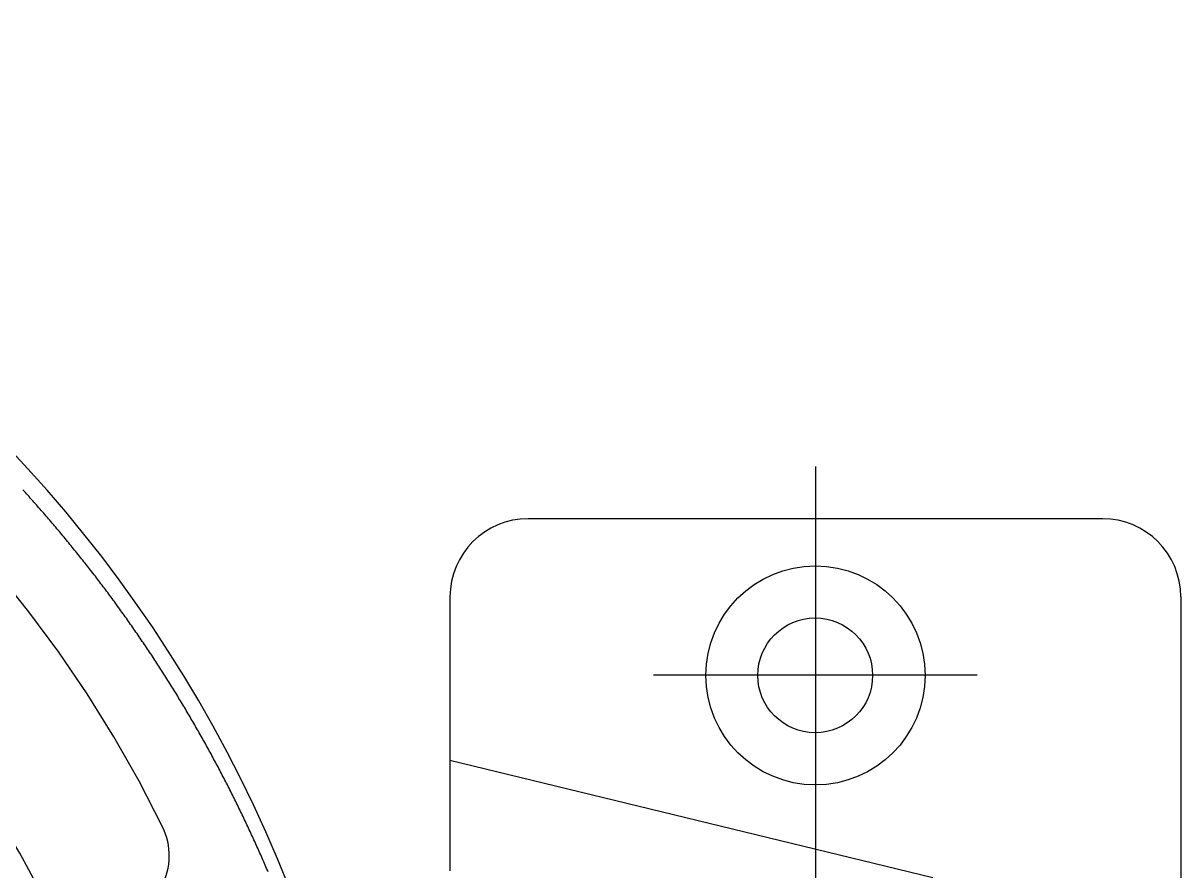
# Model space of a CAD drawing. Extents: x -139 to 76, y -217 to 47.
# Drawn here: x 29.65 to 74, y 12.5 to 45 of the extents above; entities that cross this region are included whole.
import ezdxf

# ---------------------------------------------------------------- set-up
doc = ezdxf.new("R2010")
doc.units = 0
doc.linetypes.add('CENTER', pattern=[50.8, 31.75, -6.35, 6.35, -6.35])
doc.linetypes.add('DASHED', pattern=[19.05, 12.7, -6.35])
doc.layers.get('0').update_dxf_attribs({"linetype": 'CONTINUOUS'})
doc.layers.add('CENTER', color=1, linetype='CONTINUOUS')

msp = doc.modelspace()

# ---------------------------------------------------------------- linework, layer by layer
at = {"color": 7, "linetype": 'CONTINUOUS'}
for p, q in [((71, 26), (49, 26)), ((46, 23), (46, 12.5)), ((74, 23), (74, 0)), ((74, 23), (74, 0)), ((46, 16.75), (64.5, 12.25))]:
    msp.add_line(p, q, dxfattribs=at)
at = {"color": 7}
msp.add_polyline3d([(39.032, 12.462, 0), (39.005, 12.527, 0), (38.977, 12.592, 0), (38.949, 12.657, 0), (38.921, 12.722, 0), (38.893, 12.787, 0), (38.864, 12.852, 0), (38.836, 12.917, 0), (38.808, 12.982, 0), (38.779, 13.046, 0), (38.751, 13.111, 0), (38.722, 13.176, 0), (38.694, 13.24, 0), (38.665, 13.305, 0), (38.636, 13.37, 0), (38.607, 13.434, 0), (38.578, 13.498, 0), (38.549, 13.563, 0), (38.52, 13.627, 0), (38.49, 13.692, 0), (38.461, 13.756, 0), (38.431, 13.82, 0), (38.402, 13.884, 0), (38.372, 13.949, 0), (38.342, 14.013, 0), (38.312, 14.077, 0), (38.283, 14.141, 0), (38.253, 14.205, 0), (38.222, 14.269, 0), (38.192, 14.333, 0), (38.162, 14.397, 0), (38.132, 14.461, 0), (38.101, 14.525, 0), (38.071, 14.588, 0), (38.04, 14.652, 0), (38.009, 14.716, 0), (37.979, 14.78, 0), (37.948, 14.843, 0), (37.917, 14.907, 0), (37.886, 14.97, 0), (37.855, 15.034, 0), (37.823, 15.097, 0), (37.792, 15.161, 0), (37.761, 15.224, 0), (37.729, 15.287, 0), (37.697, 15.351, 0), (37.666, 15.414, 0), (37.634, 15.477, 0), (37.602, 15.54, 0), (37.57, 15.604, 0), (37.538, 15.667, 0), (37.506, 15.73, 0), (37.474, 15.793, 0), (37.442, 15.856, 0), (37.409, 15.919, 0), (37.377, 15.982, 0), (37.344, 16.044, 0), (37.312, 16.107, 0), (37.279, 16.17, 0), (37.246, 16.233, 0), (37.213, 16.296, 0), (37.18, 16.358, 0), (37.147, 16.421, 0), (37.114, 16.483, 0), (37.081, 16.546, 0), (37.047, 16.608, 0), (37.014, 16.671, 0), (36.981, 16.733, 0), (36.947, 16.796, 0), (36.913, 16.858, 0), (36.88, 16.921, 0), (36.846, 16.983, 0), (36.812, 17.045, 0), (36.778, 17.107, 0), (36.744, 17.169, 0), (36.709, 17.231, 0), (36.675, 17.293, 0), (36.641, 17.355, 0), (36.606, 17.417, 0), (36.572, 17.479, 0), (36.537, 17.541, 0), (36.502, 17.603, 0), (36.467, 17.665, 0), (36.432, 17.727, 0), (36.398, 17.788, 0), (36.362, 17.85, 0), (36.327, 17.912, 0), (36.292, 17.973, 0), (36.257, 18.035, 0), (36.221, 18.096, 0), (36.186, 18.158, 0), (36.15, 18.22, 0), (36.114, 18.281, 0), (36.078, 18.342, 0), (36.042, 18.404, 0), (36.007, 18.465, 0), (35.971, 18.526, 0), (35.934, 18.587, 0), (35.898, 18.648, 0), (35.862, 18.71, 0), (35.825, 18.771, 0), (35.789, 18.832, 0), (35.752, 18.893, 0), (35.715, 18.954, 0), (35.679, 19.015, 0), (35.642, 19.076, 0), (35.605, 19.136, 0), (35.568, 19.197, 0), (35.531, 19.258, 0), (35.493, 19.319, 0), (35.456, 19.379, 0), (35.419, 19.44, 0), (35.381, 19.5, 0), (35.344, 19.561, 0), (35.306, 19.622, 0), (35.268, 19.682, 0), (35.23, 19.742, 0), (35.193, 19.803, 0), (35.154, 19.863, 0), (35.116, 19.924, 0), (35.078, 19.984, 0), (35.04, 20.044, 0), (35.001, 20.104, 0), (34.963, 20.164, 0), (34.924, 20.224, 0), (34.886, 20.285, 0), (34.847, 20.345, 0), (34.808, 20.404, 0), (34.769, 20.464, 0), (34.73, 20.524, 0), (34.691, 20.584, 0), (34.652, 20.644, 0), (34.612, 20.704, 0), (34.573, 20.764, 0), (34.534, 20.823, 0), (34.494, 20.883, 0), (34.454, 20.943, 0), (34.414, 21.002, 0), (34.375, 21.062, 0), (34.335, 21.121, 0), (34.295, 21.181, 0), (34.255, 21.24, 0), (34.214, 21.299, 0), (34.174, 21.359, 0), (34.134, 21.418, 0), (34.093, 21.477, 0), (34.053, 21.536, 0), (34.012, 21.596, 0), (33.971, 21.654, 0), (33.931, 21.713, 0), (33.89, 21.772, 0), (33.849, 21.831, 0), (33.808, 21.89, 0), (33.767, 21.949, 0), (33.725, 22.007, 0), (33.684, 22.066, 0), (33.643, 22.125, 0), (33.602, 22.183, 0), (33.56, 22.241, 0), (33.519, 22.3, 0), (33.477, 22.358, 0), (33.435, 22.416, 0), (33.394, 22.474, 0), (33.352, 22.532, 0), (33.31, 22.59, 0), (33.268, 22.648, 0), (33.226, 22.706, 0), (33.184, 22.764, 0), (33.142, 22.822, 0), (33.099, 22.879, 0), (33.057, 22.937, 0), (33.015, 22.994, 0), (32.972, 23.052, 0), (32.93, 23.109, 0), (32.887, 23.166, 0), (32.844, 23.224, 0), (32.802, 23.281, 0), (32.759, 23.338, 0), (32.716, 23.395, 0), (32.673, 23.452, 0), (32.63, 23.509, 0), (32.587, 23.565, 0), (32.544, 23.622, 0), (32.501, 23.679, 0), (32.457, 23.735, 0), (32.414, 23.792, 0), (32.37, 23.848, 0), (32.327, 23.905, 0), (32.283, 23.961, 0), (32.24, 24.017, 0), (32.196, 24.073, 0), (32.152, 24.13, 0), (32.108, 24.186, 0), (32.065, 24.241, 0), (32.021, 24.297, 0), (31.977, 24.353, 0), (31.932, 24.409, 0), (31.888, 24.465, 0), (31.844, 24.52, 0), (31.8, 24.576, 0), (31.755, 24.631, 0), (31.711, 24.687, 0), (31.666, 24.742, 0), (31.622, 24.797, 0), (31.577, 24.852, 0), (31.532, 24.908, 0), (31.487, 24.963, 0), (31.442, 25.018, 0), (31.398, 25.073, 0), (31.352, 25.127, 0), (31.307, 25.182, 0), (31.262, 25.237, 0), (31.217, 25.292, 0), (31.172, 25.346, 0), (31.126, 25.401, 0), (31.081, 25.455, 0), (31.035, 25.509, 0), (30.99, 25.564, 0), (30.944, 25.618, 0), (30.898, 25.672, 0), (30.853, 25.726, 0), (30.807, 25.78, 0), (30.761, 25.834, 0), (30.715, 25.888, 0), (30.669, 25.942, 0), (30.623, 25.996, 0), (30.576, 26.049, 0), (30.53, 26.103, 0), (30.484, 26.157, 0), (30.437, 26.21, 0), (30.391, 26.264, 0), (30.344, 26.317, 0), (30.298, 26.37, 0), (30.251, 26.423, 0), (30.204, 26.477, 0), (30.158, 26.53, 0), (30.111, 26.583, 0), (30.064, 26.636, 0), (30.017, 26.688, 0), (29.97, 26.741, 0), (29.922, 26.794, 0), (29.875, 26.846, 0), (29.828, 26.899, 0), (29.78, 26.952, 0), (29.733, 27.004, 0), (29.686, 27.056, 0), (29.638, 27.109, 0)], dxfattribs=at)
at = {"color": 7, "linetype": 'CONTINUOUS'}
for centre, radius in [((60, 19.995), 4.2), ((59.992, 19.995), 2.2)]:
    msp.add_circle(centre, radius, dxfattribs=at)
for centre, radius, start, end in [((-8.873, -7.377), 52.377, 20.3366, 97.7792), ((49, 23), 3, 90, 180), ((71, 23), 3, 0, 90)]:
    msp.add_arc(centre, radius, start, end, dxfattribs=at)
at = {"color": 3, "linetype": 'DASHED'}
for centre, radius, start, end in [((-8.873, -7.377), 48.877, 26.1805, 97.7792), ((2.24, -2.348), 31.388, 27.0065, 108.4414), ((32.747, 13.084), 2.5, 277.9613, 26.1805)]:
    msp.add_arc(centre, radius, start, end, dxfattribs=at)
at = {"layer": 'CENTER', "color": 1, "linetype": 'CENTER'}
for p, q in [((60, 28), (60, -28)), ((66.2, 20), (53.8, 20))]:
    msp.add_line(p, q, dxfattribs=at)

doc.saveas('drawing.dxf')
